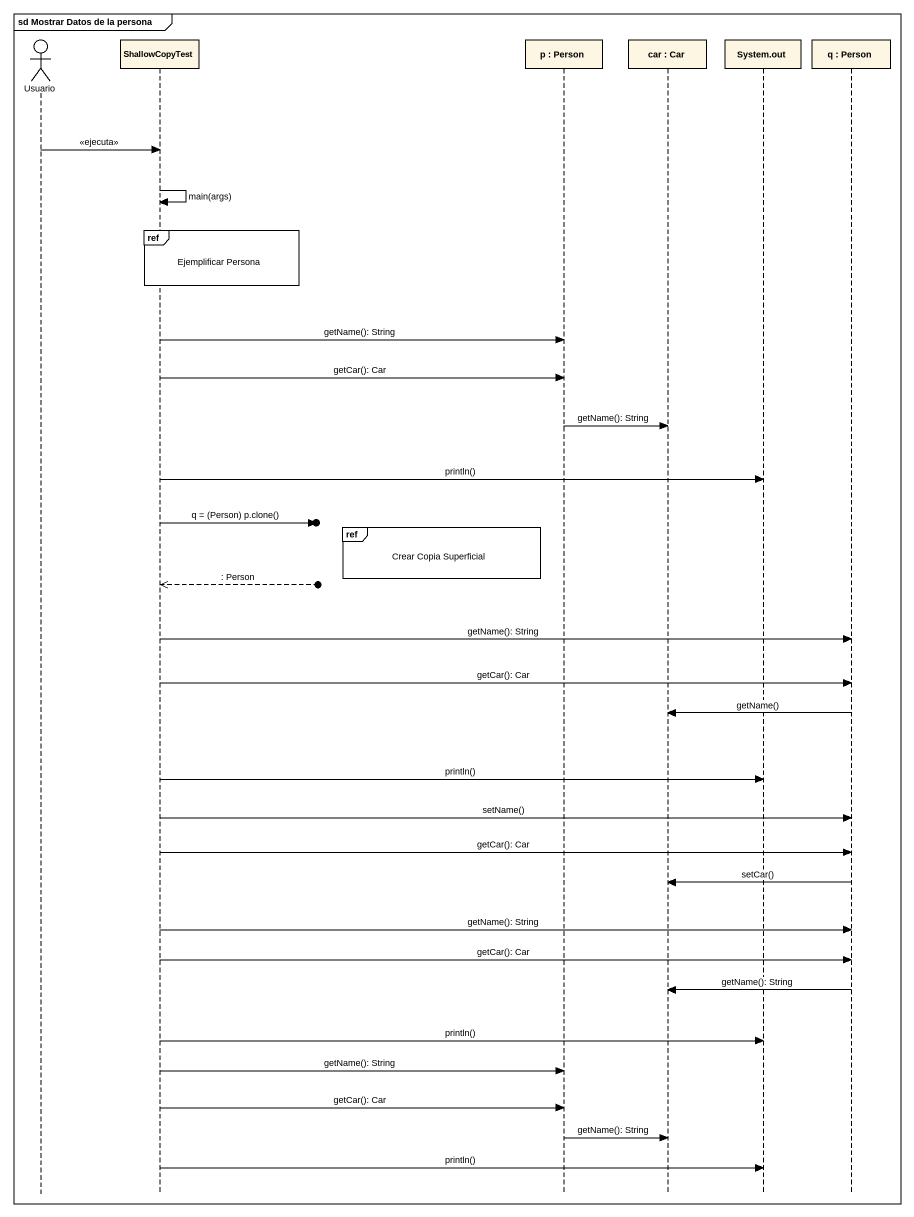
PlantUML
@startuml
mainframe sd Mostrar Datos de la persona
hide footbox
actor Usuario
participant ShallowCopyTest
participant "p : Person" as p
participant "car : Car" as car
participant "System.out" as System_out
participant "q : Person" as q

Usuario -> ShallowCopyTest : <<ejecuta>>
ShallowCopyTest -> ShallowCopyTest : main(args)
ref over ShallowCopyTest : Ejemplificar Persona
ShallowCopyTest -> p : getName(): String
ShallowCopyTest -> p : getCar(): Car
p -> car : getName(): String
ShallowCopyTest -> System_out : println()
ShallowCopyTest ->o] : q = (Person) p.clone()
ref over p : Crear Copia Superficial
ShallowCopyTest <<--o] : : Person
ShallowCopyTest -> q : getName(): String
ShallowCopyTest -> q : getCar(): Car
q -> car : getName()
ShallowCopyTest -> System_out : println()
ShallowCopyTest -> q : setName()
ShallowCopyTest -> q : getCar(): Car
q -> car : setCar()
ShallowCopyTest -> q : getName(): String
ShallowCopyTest -> q : getCar(): Car
q -> car : getName(): String
ShallowCopyTest -> System_out : println()
ShallowCopyTest -> p : getName(): String
ShallowCopyTest -> p : getCar(): Car
p -> car : getName(): String
ShallowCopyTest -> System_out : println()
@enduml
